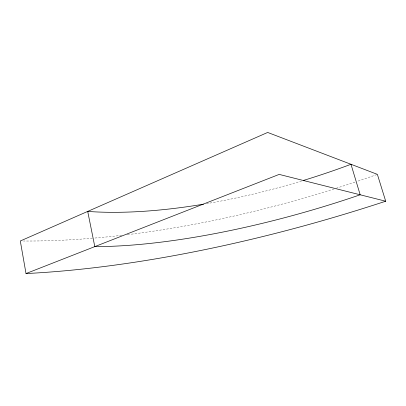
<?xml version="1.0" encoding="UTF-8"?>
<svg xmlns="http://www.w3.org/2000/svg" width="406" height="406" viewBox="0 0 406 406"><rect width="100%" height="100%" fill="white"/><g stroke="black" fill="none" stroke-linecap="round" stroke-linejoin="round"><path stroke-width="0.3" stroke-dasharray="2.03 1.52" d="M376.819 174.565A523.902 217.256 -18.6 0 1 357.25 181.35M354.981 182.116A523.902 217.256 -18.6 0 1 336.396 188.191M334.011 188.947A523.902 217.256 -18.6 0 1 129.504 234.404M128.91 234.475A523.902 217.256 -18.6 0 1 127.124 234.693M121.764 235.328A523.902 217.256 -18.6 0 1 93.619 238.144M92.416 238.246A523.902 217.256 -18.6 0 1 23.396 241.012M301.562 181.01A288.707 100.622 -17 0 1 206.4 203.695"/><path stroke-width="0.61" d="M26.014 273.553L279.176 174.402L385.7 201.214L377.382 174.367L267.676 132.447L20.3 240.986L26.014 273.553A538.645 172.636 -17.3 0 0 385.7 201.214M303.368 180.462A288.707 100.622 -17 0 0 350.982 164.278L360.178 194.794A294.274 78.531 -16.2 0 1 94.801 246.615L87.706 211.414A288.707 100.622 -17 0 0 203.447 204.193"/></g></svg>
